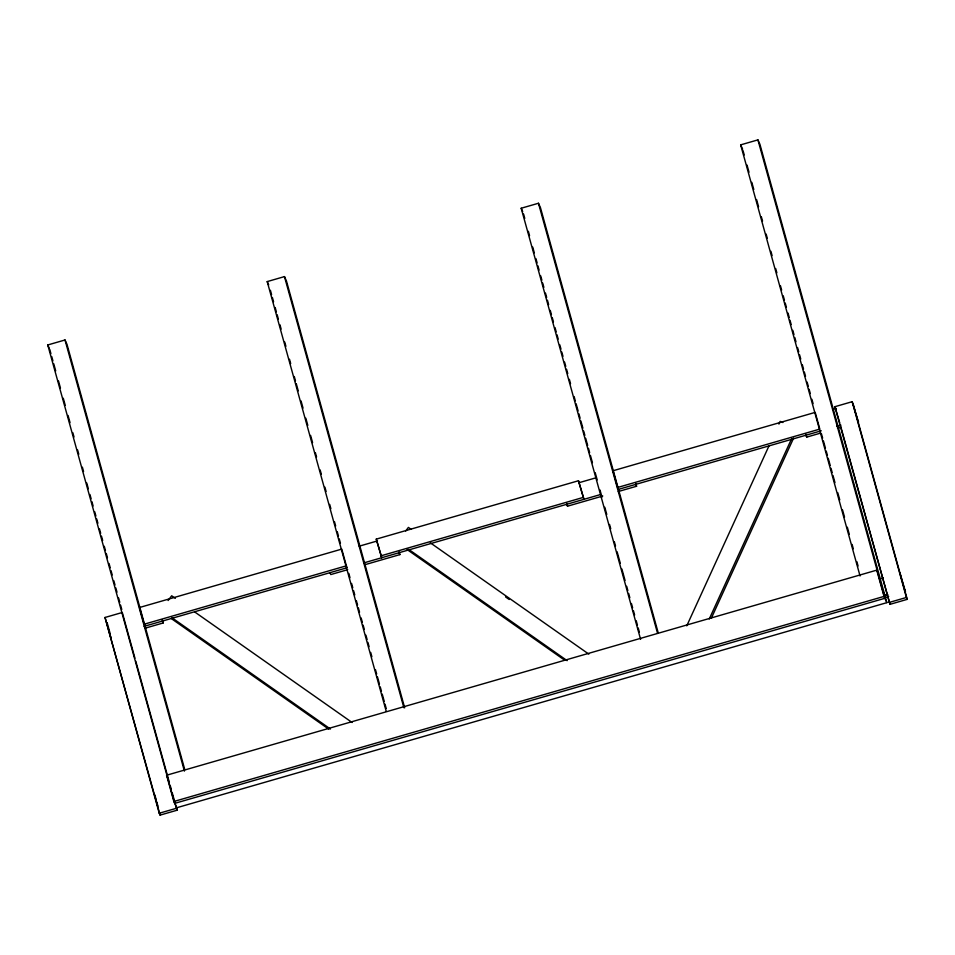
<?xml version="1.0" encoding="UTF-8"?>
<svg xmlns="http://www.w3.org/2000/svg" width="955" height="955" viewBox="0 0 955 955"><rect width="100%" height="100%" fill="white"/><g stroke="black" fill="none" stroke-linecap="round" stroke-linejoin="round"><path stroke-width="1.43" d="M686.776 625.823L769.038 445.77M778.934 424.104L780.163 421.394L782.885 422.516M709.255 619.007L791.504 438.954M711.344 618.172L793.593 438.13M168.104 600.528L171.673 595.777L175.326 598.343M405.72 530.98L408.394 527.411L410.829 529.13M860.061 575.984L740.662 144.862L757.924 139.884L884.879 598.284L174.705 803.37L47.75 344.97L65.012 339.98L66.993 344.361L184.804 769.73M386.214 711.272L267.209 281.594L284.471 276.604L286.452 280.985L404.669 707.786M640.602 639.361L521.191 208.238L538.453 203.26L540.446 207.629L658.258 633.01M176.568 807.273L177.355 810.138L160.094 815.116L159.246 813.242L105.026 617.467L122.288 612.489L134.942 658.21M376.27 539.133L381.749 557.72L376.27 539.133L578.467 480.747L583.947 499.334L578.467 480.747M853.03 403.571L907.25 599.346L889.988 604.336L834.921 406.687L852.182 401.697L858.509 422.158L857.662 420.284M359.152 546.2L377.464 540.912M578.969 482.717L595.872 477.834M833.44 409.229L836.234 408.418M346.379 565.814L341.747 549.101L139.537 607.499L144.169 624.212L346.379 565.814L347.226 567.7L144.086 626.361M380.89 555.846L583.099 497.46M617.622 487.48L819.82 429.093L815.188 412.381L612.991 470.767L617.622 487.48L618.47 489.366L821.264 430.789M363.783 562.913L600.504 494.547M836.664 426.348L840.866 425.13M144.945 628.235L163.138 622.982L162.362 620.189M347.727 569.669L330.812 574.552L329.964 572.678M364.631 564.787L399.858 554.616L399.083 551.835M566.685 504.312L567.533 506.186L602.76 496.015M618.267 491.538L636.579 486.25L635.803 483.469M805.877 435.241L806.724 437.115L820.715 433.069M837.511 428.222L840.316 427.41M757.924 139.884L759.905 144.253L886.861 602.653L176.699 807.751L173.858 801.496L166.588 775.233L876.75 570.147L877.597 572.021M880.379 578.742L883.184 577.93M885.01 595.454L887.816 594.643M173.858 801.496L884.032 596.409L886.861 602.653M884.461 597.735L888.663 596.529M159.246 813.242L176.508 808.264L177.355 810.138M889.141 602.462L906.402 597.472L907.25 599.346M430.335 542.822L588.829 654.127M505.553 596.923L509.218 599.489M408.668 549.364L567.151 660.669M407.081 549.531L564.345 659.977M194.832 612.048L352.097 722.493M171.948 617.73L330.43 729.035M171.578 618.756L328.842 729.202M740.662 144.862L742.644 149.243M834.921 406.687L839.72 422.85M899.98 573.084L905.459 591.67L904.6 589.796M882.898 591.121L884.879 595.49M521.191 208.238L522.683 211.521M635.732 484.376L636.579 486.25M399.011 552.742L399.858 554.616M267.209 281.594L268.701 284.877M47.75 344.97L49.242 348.253M162.278 621.108L163.138 622.982M144.169 624.212L145.017 626.086M105.026 617.467L160.094 815.116M110.505 636.054L111.353 637.928M166.588 775.233L167.435 777.107M852.182 401.697L906.402 597.472M840.519 425.703L889.988 604.336M876.75 570.147L884.032 596.409M743.038 150.675L744.232 154.985M747.025 165.048L749.007 172.234M751.8 182.298L753.782 189.472M756.575 199.535L758.568 206.722M761.35 216.785L762.544 221.094M766.125 234.023L767.319 238.332M770.9 251.272L772.094 255.582M775.675 268.522L776.869 272.832M780.45 285.76L781.644 290.069M783.243 295.823L784.437 300.133M785.225 303.01L786.419 307.319M788.018 313.061L789.212 317.382M790 320.247L791.194 324.557M792.793 330.311L793.987 334.62M794.787 337.497L795.981 341.806M797.568 347.56L798.762 351.87M799.562 354.735L800.756 359.056M802.343 364.798L803.537 369.108M804.337 371.984L805.531 376.294M807.118 382.048L808.312 386.357M809.112 389.234L810.306 393.544M811.893 399.286L813.087 403.607M821.443 433.785L822.637 438.094M823.437 440.959L825.43 448.146M826.218 451.023L827.424 455.332M828.212 458.209L830.205 465.395M831.005 468.272L832.199 472.582M832.987 475.459L834.98 482.645M837.762 492.696L839.755 499.883M842.537 509.946L844.53 517.133M847.324 527.184L849.305 534.37M852.099 544.434L853.293 548.743M856.874 561.683L858.067 565.993M805.948 434.334L806.724 437.115M538.453 203.26L657.458 632.938M523.579 214.051L524.773 218.373M528.354 231.301L529.548 235.61M532.735 247.106L534.323 252.86M535.922 258.602L537.116 262.912M537.904 265.788L539.098 270.098M540.697 275.852L541.891 280.161M542.679 283.038L543.873 287.348M545.472 293.09L546.666 297.411M547.454 300.276L548.648 304.585M550.247 310.339L551.441 314.649M552.241 317.526L553.434 321.835M555.022 327.589L556.216 331.898M557.016 334.775L558.209 339.085M559.797 344.827L560.991 349.136M561.791 352.013L562.984 356.322M564.572 362.076L565.766 366.386M566.566 369.263L567.759 373.572M569.347 379.314L570.541 383.635M574.122 396.564L575.316 400.873M576.116 403.75L578.109 410.937M578.897 413.813L580.091 418.123M580.891 420.988L582.884 428.174M583.672 431.051L584.878 435.361M585.666 438.238L587.659 445.424M588.459 448.301L589.653 452.61M590.441 455.487L592.434 462.674M595.216 472.725L597.209 479.911M599.991 489.975L601.984 497.161M604.778 507.212L606.759 514.399M609.553 524.462L610.746 528.772M614.328 541.712L615.521 546.021M617.109 551.763L620.296 563.259M621.884 569.013L625.071 580.509M626.659 586.263L627.853 590.572M628.653 593.437L629.846 597.758M631.434 603.5L632.628 607.81M633.428 610.687L634.621 614.996M636.221 620.75L637.415 625.059M638.203 627.936L639.396 632.246M566.769 503.404L567.533 506.186M284.471 276.604L403.881 707.727M270.396 290.284L271.59 294.594M272.378 297.459L273.572 301.78M275.171 307.522L276.365 311.831M277.153 314.708L278.347 319.018M279.946 324.772L281.14 329.081M284.721 342.009L285.915 346.319M289.496 359.259L290.69 363.569M294.271 376.509L295.465 380.818M296.265 383.683L298.247 390.87M301.04 400.933L303.033 408.119M305.815 418.183L307.808 425.369M310.59 435.42L312.583 442.607M315.365 452.67L316.559 456.979M320.14 469.908L321.334 474.229M324.915 487.157L326.109 491.467M329.69 504.407L330.884 508.717M334.465 521.645L335.659 525.954M337.258 531.708L338.452 536.018M339.252 538.895L340.446 543.204M348.802 573.382L349.996 577.691M351.583 583.445L352.777 587.755M353.577 590.632L354.771 594.941M356.358 600.683L357.552 604.993M358.352 607.869L359.546 612.179M361.133 617.933L362.327 622.242M363.127 625.119L364.321 629.429M365.908 635.171L367.102 639.492M367.902 642.357L369.096 646.666M370.683 652.42L371.889 656.73M375.47 669.67L376.664 673.979M377.452 676.856L379.445 684.031M380.245 686.908L381.439 691.217M382.227 694.094L384.22 701.28M385.02 704.157L386.214 708.467M65.012 339.98L184.411 771.103M49.732 349.351L50.925 353.66M51.725 356.537L52.919 360.847M53.719 363.712L55.7 370.898M58.494 380.961L60.475 388.148M63.269 398.211L65.262 405.398M68.044 415.449L70.037 422.635M72.819 432.699L74.013 437.008M77.594 449.936L78.788 454.258M82.369 467.186L83.562 471.495M86.75 482.991L88.338 488.745M89.937 494.487L91.131 498.796M91.919 501.673L93.113 505.983M94.712 511.737L95.906 516.046M96.706 518.923L97.899 523.233M99.487 528.975L100.681 533.296M101.481 536.161L102.674 540.482M104.262 546.224L105.456 550.534M106.256 553.411L107.449 557.72M109.037 563.474L110.231 567.783M111.031 570.66L112.224 574.97M113.812 580.712L115.006 585.021M115.806 587.898L116.999 592.207M118.587 597.961L119.781 602.271M120.581 605.148L121.774 609.457M135.741 661.075L169.381 782.539M170.169 785.392L171.363 789.69M172.151 792.543L176.508 808.264M107.103 622.612L110.195 633.75M154.829 794.906L155.987 799.084M156.751 801.878L157.909 806.056"/></g></svg>
